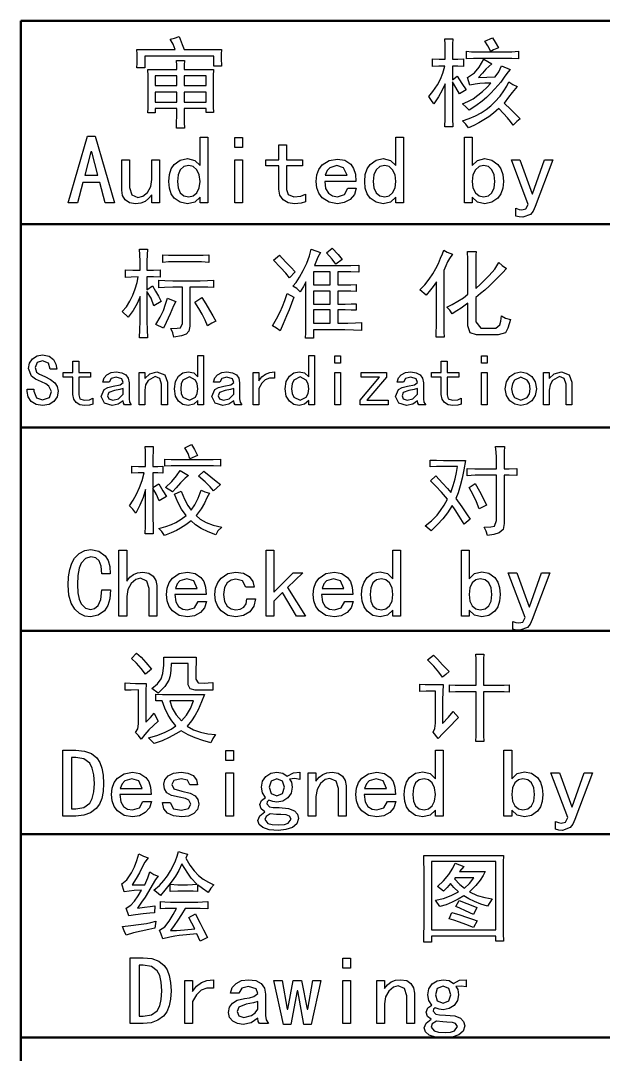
# Model space of a CAD drawing. Extents: x 0 to 1189, y 0 to 841.
# Drawn here: x 909 to 934.79, y 27.26 to 73 of the extents above; entities that cross this region are included whole.
import ezdxf

# ---------------------------------------------------------------- set-up
doc = ezdxf.new("R2010")
doc.units = 0

msp = doc.modelspace()

# ---------------------------------------------------------------- linework, layer by layer
at = {"color": 7, "lineweight": 50}
for p, q in [((1179, 73), (909, 73)), ((909, 10), (909, 73)), ((1011.002, 64), (909, 64)), ((1179, 55), (909, 55)), ((1011.002, 46), (909, 46)), ((1101, 37), (909, 37)), ((1011.002, 28), (909, 28))]:
    msp.add_line(p, q, dxfattribs=at)
at = {"color": 7, "lineweight": 25}
for points in [[(916.012, 72.298), (916.152, 71.94), (916.233, 71.718), (917.887, 71.718), (917.874, 71.522), (917.869, 71.343), (917.887, 70.985), (917.546, 70.985), (917.546, 71.429), (914.494, 71.429), (914.494, 70.917), (914.137, 70.917), (914.149, 71.118), (914.154, 71.309), (914.149, 71.514), (914.137, 71.718), (915.841, 71.718), (915.743, 71.961), (915.619, 72.179), (915.811, 72.226)], [(927.789, 71.667), (927.784, 71.944), (927.771, 72.196), (928.129, 72.196), (928.117, 71.961), (928.112, 71.667), (928.112, 71.292), (928.343, 71.297), (928.59, 71.309), (928.59, 70.968), (928.343, 70.981), (928.112, 70.985), (928.112, 70.389), (928.317, 70.542), (928.526, 70.223), (928.709, 69.946), (928.419, 69.758), (928.257, 70.044), (928.112, 70.287), (928.112, 69.025), (928.117, 68.667), (928.129, 68.309), (927.771, 68.309), (927.793, 68.676), (927.789, 69.025), (927.789, 70.201), (927.656, 69.921), (927.486, 69.626), (927.277, 69.315), (927.154, 69.507), (927.056, 69.639), (927.247, 69.865), (927.448, 70.167), (927.575, 70.41), (927.682, 70.682), (927.771, 70.985), (927.507, 70.981), (927.226, 70.968), (927.226, 71.309), (927.52, 71.297), (927.789, 71.292)], [(929.885, 72.247), (930, 72.051), (930.141, 71.804), (929.928, 71.71), (929.8, 71.633), (929.676, 71.893), (929.544, 72.093)], [(929.033, 71.326), (928.726, 71.309), (928.726, 71.65), (928.952, 71.625), (929.186, 71.616), (930.465, 71.616), (930.742, 71.625), (931.027, 71.65), (931.027, 71.309), (930.742, 71.322), (930.465, 71.326)], [(915.909, 70.832), (915.905, 71.02), (915.892, 71.241), (916.25, 71.241), (916.237, 71.028), (916.233, 70.832), (917.529, 70.832), (917.519, 70.565), (917.513, 70.241), (917.512, 69.86), (917.513, 69.493), (917.519, 69.186), (917.529, 68.94), (917.205, 68.94), (917.205, 69.11), (916.233, 69.11), (916.235, 68.787), (916.241, 68.497), (916.25, 68.241), (915.892, 68.241), (915.902, 68.497), (915.907, 68.787), (915.909, 69.11), (914.955, 69.11), (914.955, 68.923), (914.631, 68.923), (914.64, 69.137), (914.646, 69.438), (914.648, 69.826), (914.646, 70.226), (914.64, 70.561), (914.631, 70.832)], [(928.777, 70.491), (929.084, 70.687), (929.289, 70.936), (929.493, 71.292), (929.851, 71.088), (929.587, 70.849), (929.44, 70.683), (929.254, 70.491), (930.004, 70.508), (930.158, 70.743), (930.277, 71.003), (930.669, 70.832), (930.567, 70.734), (930.431, 70.542), (930.243, 70.282), (929.987, 69.98), (929.796, 69.776), (929.609, 69.597), (929.425, 69.443), (929.144, 69.236), (928.845, 69.042), (928.713, 69.179), (928.556, 69.315), (928.79, 69.418), (929.018, 69.546), (929.237, 69.699), (929.444, 69.868), (929.631, 70.047), (929.8, 70.235), (929.544, 70.231), (929.323, 70.218), (929.11, 70.193), (928.879, 70.15)], [(915.909, 70.133), (915.909, 70.559), (914.955, 70.559), (914.955, 70.133)], [(917.205, 70.133), (917.205, 70.559), (916.233, 70.559), (916.233, 70.133)], [(930.976, 70.082), (930.746, 69.826), (930.595, 69.613), (930.396, 69.349), (930.697, 69.072), (930.916, 68.855), (931.112, 68.65), (930.955, 68.531), (930.789, 68.378), (930.676, 68.535), (930.541, 68.701), (930.373, 68.889), (930.158, 69.11), (929.928, 68.908), (929.715, 68.744), (929.504, 68.606), (929.28, 68.48), (929.048, 68.365), (928.811, 68.258), (928.705, 68.42), (928.556, 68.565), (928.851, 68.665), (929.124, 68.785), (929.374, 68.923), (929.601, 69.075), (929.806, 69.237), (929.987, 69.409), (930.215, 69.662), (930.388, 69.895), (930.514, 70.103), (930.601, 70.287), (930.78, 70.176)], [(915.909, 69.4), (915.909, 69.843), (914.955, 69.843), (914.955, 69.4)], [(917.205, 69.4), (917.205, 69.843), (916.233, 69.843), (916.233, 69.4)], [(913.148, 64.935), (912.739, 64.935), (912.501, 65.838), (911.751, 65.838), (911.512, 64.935), (911.103, 64.935), (911.955, 67.883), (912.296, 67.883)], [(917.282, 64.935), (916.941, 64.935), (916.941, 65.19), (916.702, 64.969), (916.378, 64.901), (916.063, 64.962), (915.799, 65.148), (915.666, 65.34), (915.586, 65.587), (915.56, 65.889), (915.586, 66.192), (915.666, 66.442), (915.799, 66.639), (916.063, 66.831), (916.378, 66.895), (916.702, 66.818), (916.941, 66.588), (916.941, 67.849), (917.282, 67.849)], [(918.814, 67.389), (918.473, 67.389), (918.473, 67.832), (918.814, 67.832)], [(925.948, 64.935), (925.607, 64.935), (925.607, 65.19), (925.368, 64.969), (925.044, 64.901), (924.729, 64.962), (924.465, 65.148), (924.332, 65.34), (924.252, 65.587), (924.226, 65.889), (924.252, 66.192), (924.332, 66.442), (924.465, 66.639), (924.729, 66.831), (925.044, 66.895), (925.368, 66.818), (925.607, 66.588), (925.607, 67.849), (925.948, 67.849)], [(930.361, 65.889), (930.334, 65.587), (930.255, 65.34), (930.122, 65.148), (929.858, 64.962), (929.543, 64.901), (929.219, 64.969), (928.98, 65.19), (928.98, 64.935), (928.639, 64.935), (928.639, 67.849), (928.98, 67.849), (928.98, 66.588), (929.219, 66.818), (929.543, 66.895), (929.858, 66.831), (930.122, 66.639), (930.255, 66.442), (930.334, 66.192)], [(921.606, 64.986), (921.41, 64.926), (921.111, 64.901), (920.834, 64.943), (920.617, 65.071), (920.476, 65.276), (920.43, 65.548), (920.43, 66.571), (919.85, 66.571), (919.85, 66.844), (920.43, 66.844), (920.43, 67.508), (920.77, 67.508), (920.77, 66.844), (921.469, 66.844), (921.469, 66.571), (920.77, 66.571), (920.77, 65.531), (920.839, 65.301), (921.094, 65.207), (921.401, 65.241), (921.606, 65.327)], [(912.415, 66.162), (912.143, 67.202), (912.109, 67.202), (911.836, 66.162)], [(915.145, 64.935), (914.804, 64.935), (914.804, 65.293), (914.661, 65.126), (914.506, 65.003), (914.32, 64.926), (914.088, 64.901), (913.82, 64.943), (913.628, 65.071), (913.513, 65.263), (913.474, 65.497), (913.474, 66.844), (913.815, 66.844), (913.815, 65.616), (913.917, 65.293), (914.19, 65.173), (914.405, 65.231), (914.608, 65.403), (914.755, 65.661), (914.804, 65.974), (914.804, 66.844), (915.145, 66.844)], [(918.814, 64.935), (918.473, 64.935), (918.473, 66.844), (918.814, 66.844)], [(923.854, 65.582), (923.769, 65.305), (923.582, 65.088), (923.322, 64.947), (923.019, 64.901), (922.646, 64.967), (922.346, 65.165), (922.199, 65.363), (922.111, 65.604), (922.082, 65.889), (922.111, 66.174), (922.199, 66.416), (922.346, 66.614), (922.646, 66.812), (923.019, 66.878), (923.345, 66.82), (923.607, 66.648), (923.735, 66.461), (923.812, 66.208), (923.837, 65.889), (922.457, 65.889), (922.497, 65.57), (922.619, 65.361), (922.8, 65.246), (923.019, 65.207), (923.326, 65.301), (923.479, 65.582)], [(932.556, 66.844), (931.772, 64.781), (931.687, 64.572), (931.568, 64.423), (931.227, 64.304), (931.065, 64.312), (930.92, 64.355), (930.92, 64.696), (931.056, 64.645), (931.176, 64.628), (931.363, 64.67), (931.465, 64.866), (930.715, 66.844), (931.09, 66.844), (931.636, 65.344), (931.653, 65.344), (932.181, 66.844)], [(916.941, 65.889), (916.904, 66.179), (916.796, 66.401), (916.636, 66.541), (916.446, 66.588), (916.223, 66.541), (916.063, 66.401), (915.967, 66.179), (915.935, 65.889), (915.967, 65.602), (916.063, 65.386), (916.223, 65.252), (916.446, 65.207), (916.636, 65.252), (916.796, 65.386), (916.904, 65.602)], [(923.445, 66.162), (923.292, 66.494), (922.985, 66.588), (922.678, 66.494), (922.559, 66.364), (922.474, 66.162)], [(925.607, 65.889), (925.57, 66.179), (925.462, 66.401), (925.302, 66.541), (925.112, 66.588), (924.889, 66.541), (924.729, 66.401), (924.633, 66.179), (924.601, 65.889), (924.633, 65.602), (924.729, 65.386), (924.889, 65.252), (925.112, 65.207), (925.302, 65.252), (925.462, 65.386), (925.57, 65.602)], [(929.986, 65.889), (929.954, 66.179), (929.858, 66.401), (929.698, 66.541), (929.475, 66.588), (929.285, 66.541), (929.125, 66.401), (929.016, 66.179), (928.98, 65.889), (929.016, 65.602), (929.125, 65.386), (929.285, 65.252), (929.475, 65.207), (929.698, 65.252), (929.858, 65.386), (929.954, 65.602)], [(914.282, 62.363), (914.278, 62.632), (914.265, 62.892), (914.606, 62.892), (914.594, 62.64), (914.589, 62.363), (914.589, 61.954), (914.871, 61.959), (915.169, 61.971), (915.169, 61.647), (914.871, 61.66), (914.589, 61.664), (914.589, 61.085), (914.828, 61.272), (914.97, 61.036), (915.101, 60.803), (915.22, 60.574), (914.896, 60.386), (914.768, 60.714), (914.589, 61.017), (914.589, 59.687), (914.594, 59.329), (914.606, 58.971), (914.265, 58.971), (914.278, 59.338), (914.282, 59.687), (914.282, 60.795), (914.148, 60.481), (913.972, 60.174), (913.754, 59.875), (913.498, 60.13), (913.679, 60.34), (913.836, 60.581), (913.967, 60.855), (914.072, 61.138), (914.149, 61.408), (914.197, 61.664), (913.895, 61.656), (913.635, 61.63), (913.635, 61.971), (913.959, 61.959), (914.282, 61.954)], [(921.044, 61.255), (921.186, 61.415), (921.34, 61.646), (921.504, 61.946), (921.658, 62.274), (921.777, 62.59), (921.862, 62.892), (922.058, 62.811), (922.271, 62.738), (922.152, 62.534), (921.999, 62.159), (923.243, 62.159), (923.618, 62.163), (923.959, 62.176), (923.959, 61.869), (923.609, 61.882), (923.243, 61.886), (923.038, 61.886), (923.038, 61.307), (923.347, 61.308), (923.614, 61.314), (923.84, 61.324), (923.84, 61.017), (923.614, 61.026), (923.347, 61.032), (923.038, 61.034), (923.038, 60.454), (923.355, 60.456), (923.622, 60.462), (923.84, 60.471), (923.84, 60.182), (923.622, 60.191), (923.355, 60.197), (923.038, 60.199), (923.038, 59.619), (923.472, 59.621), (923.819, 59.627), (924.078, 59.636), (924.078, 59.295), (923.733, 59.308), (923.345, 59.312), (921.965, 59.312), (921.965, 58.954), (921.607, 58.954), (921.616, 59.187), (921.622, 59.477), (921.624, 59.824), (921.624, 61.443), (921.509, 61.238), (921.368, 61), (921.219, 61.149)], [(922.783, 62.926), (923.047, 62.657), (923.226, 62.432), (922.953, 62.227), (922.787, 62.453), (922.527, 62.721)], [(928.115, 62.67), (927.982, 62.481), (927.893, 62.321), (927.816, 62.152), (927.722, 61.937), (927.722, 59.824), (927.724, 59.503), (927.73, 59.225), (927.74, 58.988), (927.382, 58.988), (927.391, 59.208), (927.397, 59.481), (927.399, 59.807), (927.399, 61.443), (927.256, 61.243), (927.134, 61.085), (926.938, 60.846), (926.666, 61.085), (926.887, 61.313), (927.075, 61.554), (927.235, 61.797), (927.373, 62.031), (927.49, 62.259), (927.586, 62.483), (927.663, 62.683), (927.722, 62.841), (927.872, 62.755)], [(929.154, 62.789), (929.141, 62.64), (929.137, 62.363), (929.137, 61.153), (929.347, 61.337), (929.546, 61.524), (929.734, 61.716), (929.977, 62.005), (930.16, 62.295), (930.313, 62.163), (930.501, 62.039), (930.318, 61.841), (930.041, 61.554), (929.753, 61.268), (929.538, 61.076), (929.348, 60.921), (929.137, 60.744), (929.137, 59.67), (929.359, 59.397), (930.024, 59.397), (930.203, 59.542), (930.243, 59.706), (930.279, 59.943), (930.454, 59.832), (930.671, 59.772), (930.565, 59.389), (930.45, 59.193), (930.126, 59.091), (929.171, 59.091), (928.899, 59.193), (928.796, 59.5), (928.796, 60.505), (928.498, 60.284), (928.308, 60.16), (928.097, 60.028), (927.987, 60.186), (927.859, 60.318), (928.091, 60.435), (928.345, 60.582), (928.59, 60.742), (928.796, 60.897), (928.796, 62.432), (928.779, 62.789)], [(916.754, 62.619), (917.078, 62.623), (917.334, 62.636), (917.334, 62.295), (917.001, 62.321), (916.652, 62.329), (915.817, 62.329), (915.548, 62.321), (915.288, 62.295), (915.288, 62.636), (915.54, 62.623), (915.817, 62.619)], [(920.447, 62.619), (920.565, 62.489), (920.746, 62.304), (920.952, 62.093), (921.146, 61.886), (920.891, 61.613), (920.73, 61.822), (920.497, 62.083), (920.192, 62.397)], [(922.697, 61.307), (922.697, 61.886), (921.965, 61.886), (921.965, 61.307)], [(916.942, 61.494), (917.261, 61.498), (917.538, 61.511), (917.538, 61.187), (917.278, 61.2), (917.01, 61.204), (916.481, 61.204), (916.481, 59.483), (916.443, 59.257), (916.328, 59.125), (916.115, 59.048), (915.782, 58.988), (915.731, 59.189), (915.646, 59.38), (915.923, 59.387), (916.072, 59.406), (916.157, 59.602), (916.157, 61.204), (915.731, 61.204), (915.365, 61.196), (915.118, 61.17), (915.118, 61.511), (915.382, 61.498), (915.731, 61.494)], [(921.095, 60.761), (920.983, 60.481), (920.875, 60.208), (920.771, 59.943), (920.622, 59.581), (920.482, 59.278), (920.32, 59.393), (920.141, 59.5), (920.32, 59.809), (920.482, 60.122), (920.584, 60.352), (920.686, 60.622), (920.788, 60.932)], [(922.697, 60.454), (922.697, 61.034), (921.965, 61.034), (921.965, 60.454)], [(915.868, 60.574), (915.77, 60.386), (915.612, 60.028), (915.446, 59.649), (915.322, 59.397), (914.981, 59.551), (915.175, 59.877), (915.314, 60.173), (915.414, 60.452), (915.493, 60.727), (915.68, 60.646)], [(917.01, 60.744), (917.19, 60.462), (917.355, 60.194), (917.505, 59.942), (917.64, 59.704), (917.453, 59.611), (917.265, 59.5), (917.16, 59.75), (917.031, 60.007), (916.879, 60.27), (916.703, 60.539)], [(922.697, 59.619), (922.697, 60.199), (921.965, 60.199), (921.965, 59.619)], [(910.66, 56.61), (910.613, 56.347), (910.474, 56.144), (910.255, 56.014), (909.969, 55.971), (909.685, 56.016), (909.471, 56.15), (909.337, 56.351), (909.292, 56.597), (909.292, 56.687), (909.586, 56.687), (909.586, 56.61), (909.701, 56.316), (909.969, 56.214), (910.27, 56.323), (910.366, 56.585), (910.251, 56.821), (910.11, 56.925), (909.918, 57.019), (909.655, 57.141), (909.477, 57.275), (909.343, 57.607), (909.389, 57.85), (909.528, 58.042), (909.731, 58.167), (909.969, 58.208), (910.255, 58.159), (910.449, 58.01), (910.559, 57.804), (910.596, 57.582), (910.302, 57.582), (910.225, 57.838), (909.969, 57.953), (909.727, 57.869), (909.637, 57.646), (909.707, 57.448), (909.834, 57.357), (910.072, 57.249), (910.321, 57.123), (910.506, 56.975), (910.621, 56.804)], [(917.094, 55.997), (916.839, 55.997), (916.839, 56.188), (916.66, 56.022), (916.417, 55.971), (916.18, 56.017), (915.982, 56.156), (915.848, 56.388), (915.803, 56.713), (915.848, 57.039), (915.982, 57.275), (916.18, 57.419), (916.417, 57.467), (916.66, 57.409), (916.839, 57.237), (916.839, 58.183), (917.094, 58.183)], [(922.002, 55.997), (921.746, 55.997), (921.746, 56.188), (921.567, 56.022), (921.324, 55.971), (921.088, 56.017), (920.89, 56.156), (920.755, 56.388), (920.711, 56.713), (920.755, 57.039), (920.89, 57.275), (921.088, 57.419), (921.324, 57.467), (921.567, 57.409), (921.746, 57.237), (921.746, 58.183), (922.002, 58.183)], [(923.151, 57.838), (922.896, 57.838), (922.896, 58.17), (923.151, 58.17)], [(929.644, 57.838), (929.388, 57.838), (929.388, 58.17), (929.644, 58.17)], [(912.197, 56.035), (912.05, 55.99), (911.826, 55.971), (911.618, 56.003), (911.455, 56.099), (911.35, 56.252), (911.315, 56.457), (911.315, 57.224), (910.88, 57.224), (910.88, 57.428), (911.315, 57.428), (911.315, 57.927), (911.57, 57.927), (911.57, 57.428), (912.095, 57.428), (912.095, 57.224), (911.57, 57.224), (911.57, 56.444), (911.622, 56.271), (911.813, 56.201), (912.044, 56.227), (912.197, 56.291)], [(928.494, 56.035), (928.347, 55.99), (928.123, 55.971), (927.916, 56.003), (927.753, 56.099), (927.647, 56.252), (927.612, 56.457), (927.612, 57.224), (927.177, 57.224), (927.177, 57.428), (927.612, 57.428), (927.612, 57.927), (927.868, 57.927), (927.868, 57.428), (928.392, 57.428), (928.392, 57.224), (927.868, 57.224), (927.868, 56.444), (927.919, 56.271), (928.111, 56.201), (928.341, 56.227), (928.494, 56.291)], [(913.896, 55.997), (913.589, 55.997), (913.551, 56.067), (913.538, 56.176), (913.321, 56.022), (913.052, 55.971), (912.707, 56.073), (912.567, 56.367), (912.695, 56.674), (912.857, 56.77), (913.091, 56.828), (913.404, 56.891), (913.538, 56.994), (913.481, 57.147), (913.231, 57.224), (913.008, 57.166), (912.912, 57.007), (912.631, 57.007), (912.69, 57.19), (912.816, 57.333), (913, 57.424), (913.231, 57.454), (913.478, 57.422), (913.653, 57.326), (913.759, 57.173), (913.794, 56.968), (913.794, 56.265), (913.819, 56.124)], [(915.492, 55.997), (915.236, 55.997), (915.236, 56.917), (915.159, 57.16), (914.955, 57.249), (914.641, 57.077), (914.531, 56.883), (914.495, 56.649), (914.495, 55.997), (914.239, 55.997), (914.239, 57.428), (914.495, 57.428), (914.495, 57.16), (914.718, 57.377), (915.031, 57.454), (915.377, 57.326), (915.492, 57.007)], [(916.839, 56.713), (916.811, 56.93), (916.73, 57.096), (916.468, 57.237), (916.18, 57.096), (916.108, 56.93), (916.084, 56.713), (916.108, 56.497), (916.18, 56.335), (916.468, 56.201), (916.73, 56.335), (916.811, 56.497)], [(918.794, 55.997), (918.487, 55.997), (918.448, 56.067), (918.436, 56.176), (918.218, 56.022), (917.95, 55.971), (917.605, 56.073), (917.464, 56.367), (917.592, 56.674), (917.755, 56.77), (917.988, 56.828), (918.301, 56.891), (918.436, 56.994), (918.378, 57.147), (918.129, 57.224), (917.905, 57.166), (917.809, 57.007), (917.528, 57.007), (917.587, 57.19), (917.713, 57.333), (917.897, 57.424), (918.129, 57.454), (918.375, 57.422), (918.551, 57.326), (918.656, 57.173), (918.691, 56.968), (918.691, 56.265), (918.717, 56.124)], [(920.236, 57.173), (920.012, 57.174), (919.826, 57.102), (919.673, 56.954), (919.545, 56.725), (919.545, 55.997), (919.29, 55.997), (919.29, 57.428), (919.545, 57.428), (919.545, 57.058), (919.675, 57.235), (919.833, 57.358), (920.02, 57.43), (920.236, 57.454)], [(921.746, 56.713), (921.719, 56.93), (921.637, 57.096), (921.375, 57.237), (921.088, 57.096), (921.016, 56.93), (920.992, 56.713), (921.016, 56.497), (921.088, 56.335), (921.375, 56.201), (921.637, 56.335), (921.719, 56.497)], [(923.151, 55.997), (922.896, 55.997), (922.896, 57.428), (923.151, 57.428)], [(925.258, 55.997), (924.018, 55.997), (924.018, 56.201), (924.887, 57.224), (924.069, 57.224), (924.069, 57.428), (925.194, 57.428), (925.194, 57.224), (924.324, 56.201), (925.258, 56.201)], [(926.924, 55.997), (926.617, 55.997), (926.579, 56.067), (926.566, 56.176), (926.349, 56.022), (926.08, 55.971), (925.735, 56.073), (925.595, 56.367), (925.722, 56.674), (925.885, 56.77), (926.119, 56.828), (926.432, 56.891), (926.566, 56.994), (926.509, 57.147), (926.259, 57.224), (926.036, 57.166), (925.94, 57.007), (925.659, 57.007), (925.718, 57.19), (925.844, 57.333), (926.028, 57.424), (926.259, 57.454), (926.506, 57.422), (926.681, 57.326), (926.787, 57.173), (926.822, 56.968), (926.822, 56.265), (926.847, 56.124)], [(929.644, 55.997), (929.388, 55.997), (929.388, 57.428), (929.644, 57.428)], [(931.827, 56.713), (931.776, 56.412), (931.622, 56.176), (931.398, 56.022), (931.136, 55.971), (930.874, 56.022), (930.651, 56.176), (930.497, 56.412), (930.446, 56.713), (930.497, 57.013), (930.651, 57.249), (930.874, 57.403), (931.136, 57.454), (931.398, 57.403), (931.622, 57.249), (931.776, 57.013)], [(931.545, 56.713), (931.513, 56.936), (931.418, 57.096), (931.136, 57.224), (930.855, 57.096), (930.759, 56.936), (930.727, 56.713), (930.759, 56.489), (930.855, 56.329), (931.136, 56.201), (931.418, 56.329), (931.513, 56.489)], [(933.389, 55.997), (933.134, 55.997), (933.134, 56.917), (933.057, 57.16), (932.852, 57.249), (932.539, 57.077), (932.429, 56.883), (932.392, 56.649), (932.392, 55.997), (932.137, 55.997), (932.137, 57.428), (932.392, 57.428), (932.392, 57.16), (932.616, 57.377), (932.929, 57.454), (933.274, 57.326), (933.389, 57.007)], [(913.538, 56.47), (913.538, 56.725), (913.391, 56.681), (913.155, 56.636), (912.905, 56.546), (912.848, 56.393), (912.905, 56.259), (913.078, 56.201), (913.327, 56.265)], [(918.436, 56.47), (918.436, 56.725), (918.289, 56.681), (918.052, 56.636), (917.803, 56.546), (917.745, 56.393), (917.803, 56.259), (917.975, 56.201), (918.225, 56.265)], [(926.566, 56.47), (926.566, 56.725), (926.419, 56.681), (926.183, 56.636), (925.933, 56.546), (925.876, 56.393), (925.933, 56.259), (926.106, 56.201), (926.355, 56.265)], [(914.529, 53.269), (914.527, 53.663), (914.522, 53.958), (914.512, 54.155), (914.87, 54.155), (914.861, 53.958), (914.855, 53.663), (914.853, 53.269), (915.066, 53.273), (915.296, 53.286), (915.296, 52.979), (915.075, 52.992), (914.853, 52.996), (914.853, 52.348), (915.109, 52.502), (915.288, 52.199), (915.45, 51.939), (915.126, 51.752), (915.006, 52.029), (914.853, 52.314), (914.853, 50.985), (914.857, 50.639), (914.87, 50.286), (914.512, 50.286), (914.525, 50.639), (914.529, 50.985), (914.529, 52.246), (914.414, 51.903), (914.272, 51.557), (914.103, 51.206), (913.962, 51.389), (913.813, 51.53), (913.981, 51.774), (914.13, 52.043), (914.259, 52.336), (914.37, 52.654), (914.461, 52.996), (914.197, 52.992), (913.915, 52.979), (913.915, 53.286), (914.214, 53.273)], [(916.557, 54.24), (916.694, 54.027), (916.83, 53.763), (916.489, 53.61), (916.408, 53.844), (916.268, 54.104)], [(928.757, 53.183), (929.102, 53.171), (929.319, 53.166), (930.052, 53.166), (930.052, 53.678), (930.044, 53.908), (930.018, 54.155), (930.41, 54.155), (930.397, 53.925), (930.393, 53.644), (930.393, 53.166), (930.619, 53.171), (930.955, 53.183), (930.955, 52.877), (930.619, 52.889), (930.393, 52.894), (930.393, 50.746), (930.348, 50.482), (930.18, 50.337), (929.935, 50.264), (929.66, 50.218), (929.596, 50.414), (929.507, 50.593), (929.811, 50.603), (929.975, 50.635), (930.052, 50.882), (930.052, 52.894), (929.336, 52.894), (929.115, 52.885), (928.757, 52.86)], [(917.188, 53.575), (917.521, 53.58), (917.836, 53.593), (917.836, 53.286), (917.538, 53.298), (917.188, 53.303), (915.978, 53.303), (915.658, 53.298), (915.381, 53.286), (915.381, 53.593), (915.658, 53.58), (915.978, 53.575)], [(927.12, 53.558), (927.397, 53.546), (927.717, 53.541), (928.688, 53.541), (928.617, 53.125), (928.538, 52.748), (928.453, 52.41), (928.361, 52.112), (928.262, 51.854), (928.522, 51.486), (928.732, 51.18), (928.893, 50.933), (928.62, 50.712), (928.402, 51.077), (928.226, 51.356), (928.092, 51.547), (927.887, 51.219), (927.683, 50.95), (927.453, 50.699), (927.171, 50.422), (926.899, 50.644), (927.176, 50.865), (927.427, 51.121), (927.584, 51.32), (927.738, 51.553), (927.887, 51.82), (927.622, 52.13), (927.372, 52.403), (927.137, 52.638), (927.376, 52.86), (927.669, 52.536), (927.891, 52.291), (928.041, 52.127), (928.142, 52.428), (928.224, 52.719), (928.287, 52.999), (928.33, 53.269), (927.717, 53.269), (927.397, 53.264), (927.12, 53.252)], [(916.421, 52.877), (916.276, 52.751), (916.08, 52.544), (915.88, 52.321), (915.722, 52.144), (915.415, 52.348), (915.684, 52.606), (915.9, 52.856), (916.063, 53.098)], [(917.103, 53.064), (917.412, 52.816), (917.656, 52.617), (917.836, 52.468), (917.674, 52.331), (917.529, 52.195), (917.379, 52.373), (917.158, 52.589), (916.864, 52.843)], [(916.097, 52.178), (916.245, 51.827), (916.393, 51.549), (916.54, 51.343), (916.703, 51.57), (916.851, 51.865), (916.984, 52.229), (917.154, 52.144), (917.359, 52.093), (917.241, 51.879), (917.129, 51.649), (916.982, 51.394), (916.762, 51.104), (916.95, 50.942), (917.205, 50.797), (917.525, 50.678), (917.904, 50.593), (917.725, 50.422), (917.631, 50.252), (917.293, 50.379), (916.992, 50.524), (916.739, 50.686), (916.54, 50.865), (916.315, 50.691), (916.08, 50.541), (915.895, 50.445), (915.656, 50.337), (915.364, 50.218), (915.249, 50.388), (915.109, 50.524), (915.42, 50.615), (915.673, 50.706), (915.867, 50.797), (916.104, 50.942), (916.319, 51.104), (916.118, 51.382), (915.948, 51.695), (915.807, 52.041)], [(929.115, 52.519), (929.298, 52.185), (929.463, 51.867), (929.609, 51.564), (929.285, 51.394), (929.168, 51.704), (929.02, 52.022), (928.842, 52.348)], [(912.981, 47.811), (912.943, 47.42), (912.852, 47.114), (912.708, 46.89), (912.427, 46.686), (912.094, 46.617), (911.835, 46.654), (911.602, 46.765), (911.395, 46.95), (911.234, 47.216), (911.138, 47.571), (911.106, 48.015), (911.123, 48.39), (911.176, 48.714), (911.264, 48.987), (911.387, 49.208), (911.592, 49.426), (911.834, 49.557), (912.111, 49.6), (912.454, 49.53), (912.733, 49.319), (912.869, 49.106), (912.946, 48.842), (912.964, 48.526), (912.589, 48.526), (912.559, 48.855), (912.469, 49.089), (912.32, 49.23), (912.111, 49.276), (911.866, 49.206), (911.677, 48.995), (911.587, 48.765), (911.533, 48.45), (911.515, 48.049), (911.533, 47.681), (911.587, 47.394), (911.677, 47.188), (911.862, 47.003), (912.094, 46.941), (912.273, 46.986), (912.435, 47.12), (912.55, 47.382), (912.589, 47.811)], [(915.021, 46.651), (914.68, 46.651), (914.68, 47.879), (914.577, 48.203), (914.305, 48.322), (914.09, 48.264), (913.887, 48.092), (913.74, 47.834), (913.691, 47.521), (913.691, 46.651), (913.35, 46.651), (913.35, 49.566), (913.691, 49.566), (913.691, 48.203), (913.834, 48.369), (913.989, 48.492), (914.175, 48.569), (914.407, 48.595), (914.675, 48.552), (914.867, 48.424), (914.982, 48.232), (915.021, 47.998)], [(921.599, 46.651), (921.207, 46.651), (920.594, 47.691), (920.202, 47.316), (920.202, 46.651), (919.861, 46.651), (919.861, 49.566), (920.202, 49.566), (920.202, 47.708), (921.054, 48.561), (921.48, 48.561), (920.815, 47.913)], [(925.81, 46.651), (925.469, 46.651), (925.469, 46.907), (925.231, 46.686), (924.907, 46.617), (924.592, 46.679), (924.327, 46.865), (924.195, 47.057), (924.115, 47.304), (924.089, 47.606), (924.115, 47.909), (924.195, 48.159), (924.327, 48.356), (924.592, 48.548), (924.907, 48.612), (925.231, 48.535), (925.469, 48.305), (925.469, 49.566), (925.81, 49.566)], [(930.224, 47.606), (930.197, 47.304), (930.118, 47.057), (929.985, 46.865), (929.721, 46.679), (929.406, 46.617), (929.082, 46.686), (928.843, 46.907), (928.843, 46.651), (928.502, 46.651), (928.502, 49.566), (928.843, 49.566), (928.843, 48.305), (929.082, 48.535), (929.406, 48.612), (929.721, 48.548), (929.985, 48.356), (930.118, 48.159), (930.197, 47.909)], [(917.226, 47.299), (917.14, 47.022), (916.953, 46.805), (916.693, 46.664), (916.39, 46.617), (916.018, 46.683), (915.717, 46.882), (915.57, 47.08), (915.482, 47.321), (915.453, 47.606), (915.482, 47.891), (915.57, 48.133), (915.717, 48.33), (916.018, 48.529), (916.39, 48.595), (916.716, 48.537), (916.978, 48.365), (917.106, 48.178), (917.183, 47.925), (917.209, 47.606), (915.828, 47.606), (915.868, 47.286), (915.99, 47.078), (916.171, 46.963), (916.39, 46.924), (916.697, 47.018), (916.851, 47.299)], [(919.387, 47.419), (919.325, 47.095), (919.14, 46.839), (918.861, 46.673), (918.518, 46.617), (918.168, 46.683), (917.87, 46.882), (917.718, 47.08), (917.628, 47.321), (917.597, 47.606), (917.628, 47.891), (917.718, 48.133), (917.87, 48.33), (918.168, 48.529), (918.518, 48.595), (918.854, 48.546), (919.114, 48.399), (919.28, 48.183), (919.336, 47.93), (918.961, 47.93), (918.816, 48.211), (918.518, 48.288), (918.322, 48.247), (918.143, 48.126), (918.015, 47.915), (917.972, 47.606), (918.015, 47.297), (918.143, 47.086), (918.322, 46.965), (918.518, 46.924), (918.718, 46.954), (918.876, 47.044), (918.978, 47.197), (919.012, 47.419)], [(923.717, 47.299), (923.632, 47.022), (923.444, 46.805), (923.185, 46.664), (922.882, 46.617), (922.509, 46.683), (922.209, 46.882), (922.062, 47.08), (921.974, 47.321), (921.944, 47.606), (921.974, 47.891), (922.062, 48.133), (922.209, 48.33), (922.509, 48.529), (922.882, 48.595), (923.208, 48.537), (923.47, 48.365), (923.598, 48.178), (923.675, 47.925), (923.7, 47.606), (922.319, 47.606), (922.36, 47.286), (922.481, 47.078), (922.663, 46.963), (922.882, 46.924), (923.189, 47.018), (923.342, 47.299)], [(932.419, 48.561), (931.635, 46.498), (931.55, 46.289), (931.431, 46.14), (931.09, 46.021), (930.928, 46.029), (930.783, 46.072), (930.783, 46.413), (930.919, 46.362), (931.039, 46.345), (931.226, 46.387), (931.328, 46.583), (930.578, 48.561), (930.953, 48.561), (931.499, 47.061), (931.516, 47.061), (932.044, 48.561)], [(916.817, 47.879), (916.663, 48.211), (916.356, 48.305), (916.049, 48.211), (915.93, 48.081), (915.845, 47.879)], [(923.308, 47.879), (923.155, 48.211), (922.848, 48.305), (922.541, 48.211), (922.422, 48.081), (922.337, 47.879)], [(925.469, 47.606), (925.433, 47.896), (925.325, 48.117), (925.165, 48.258), (924.975, 48.305), (924.751, 48.258), (924.592, 48.117), (924.496, 47.896), (924.464, 47.606), (924.496, 47.318), (924.592, 47.103), (924.751, 46.969), (924.975, 46.924), (925.165, 46.969), (925.325, 47.103), (925.433, 47.318)], [(929.849, 47.606), (929.817, 47.896), (929.721, 48.117), (929.561, 48.258), (929.337, 48.305), (929.148, 48.258), (928.988, 48.117), (928.879, 47.896), (928.843, 47.606), (928.879, 47.318), (928.988, 47.103), (929.148, 46.969), (929.337, 46.924), (929.561, 46.969), (929.721, 47.103), (929.817, 47.318)], [(914.13, 45.003), (914.325, 44.827), (914.546, 44.594), (914.794, 44.304), (914.522, 44.083), (914.325, 44.335), (914.12, 44.567), (913.908, 44.781)], [(916.721, 43.367), (916.499, 43.426), (916.414, 43.605), (916.414, 44.56), (915.664, 44.56), (915.651, 44.264), (915.614, 44.014), (915.553, 43.81), (915.38, 43.533), (915.084, 43.247), (914.811, 43.452), (915.055, 43.655), (915.217, 43.876), (915.297, 44.117), (915.338, 44.483), (915.34, 44.833), (916.772, 44.833), (916.759, 44.603), (916.755, 44.321), (916.755, 43.861), (916.848, 43.699), (917.113, 43.682), (917.296, 43.693), (917.505, 43.708), (917.505, 43.367)], [(927.266, 44.918), (927.442, 44.74), (927.675, 44.501), (927.965, 44.202), (927.816, 44.07), (927.675, 43.946), (927.503, 44.175), (927.281, 44.431), (927.01, 44.713)], [(929.158, 43.588), (929.158, 44.441), (929.154, 44.743), (929.141, 44.969), (929.499, 44.969), (929.486, 44.76), (929.482, 44.577), (929.482, 43.588), (930.181, 43.588), (930.394, 43.593), (930.624, 43.605), (930.624, 43.281), (930.39, 43.294), (930.198, 43.299), (929.482, 43.299), (929.482, 41.594), (929.486, 41.368), (929.499, 41.1), (929.141, 41.1), (929.154, 41.364), (929.158, 41.577), (929.158, 43.299), (928.493, 43.299), (928.238, 43.294), (927.982, 43.281), (927.982, 43.605), (928.229, 43.593), (928.459, 43.588)], [(914.556, 43.674), (914.543, 43.35), (914.539, 42.992), (914.539, 41.952), (914.743, 42.156), (914.914, 42.361), (914.982, 42.186), (915.084, 42.003), (914.871, 41.803), (914.675, 41.611), (914.496, 41.415), (914.334, 41.202), (914.211, 41.368), (914.078, 41.492), (914.181, 41.658), (914.215, 41.884), (914.215, 43.384), (913.887, 43.38), (913.618, 43.367), (913.618, 43.691), (913.844, 43.678), (914.078, 43.674)], [(927.692, 43.622), (927.68, 43.29), (927.675, 42.941), (927.675, 41.901), (927.935, 42.178), (928.135, 42.429), (928.374, 42.156), (927.897, 41.679), (927.68, 41.458), (927.471, 41.236), (927.249, 41.509), (927.334, 41.679), (927.351, 41.918), (927.351, 43.333), (926.951, 43.328), (926.67, 43.316), (926.67, 43.639), (926.9, 43.627), (927.045, 43.622)], [(914.982, 43.196), (915.272, 43.183), (915.596, 43.179), (917.13, 43.179), (917.008, 42.857), (916.848, 42.506), (916.715, 42.263), (916.553, 42.021), (916.363, 41.781), (916.646, 41.624), (916.951, 41.509), (917.277, 41.436), (917.624, 41.406), (917.505, 41.24), (917.419, 41.049), (917.062, 41.139), (916.725, 41.257), (916.406, 41.403), (916.107, 41.577), (915.864, 41.434), (915.578, 41.279), (915.259, 41.132), (914.914, 41.014), (914.658, 41.27), (915.022, 41.36), (915.365, 41.492), (915.657, 41.645), (915.868, 41.799), (915.689, 42.015), (915.527, 42.272), (915.382, 42.569), (915.255, 42.906), (914.982, 42.906)], [(916.124, 42.02), (916.334, 42.27), (916.51, 42.566), (916.652, 42.906), (915.596, 42.906), (915.707, 42.573), (915.883, 42.278)], [(912.67, 39.249), (912.65, 38.885), (912.587, 38.577), (912.483, 38.326), (912.338, 38.132), (912.091, 37.947), (911.793, 37.837), (911.443, 37.8), (910.864, 37.8), (910.864, 40.714), (911.443, 40.714), (911.827, 40.677), (912.136, 40.563), (912.372, 40.374), (912.503, 40.175), (912.596, 39.922), (912.652, 39.613)], [(927.697, 37.8), (927.356, 37.8), (927.356, 38.055), (927.117, 37.834), (926.794, 37.766), (926.478, 37.827), (926.214, 38.013), (926.081, 38.205), (926.002, 38.452), (925.975, 38.754), (926.002, 39.057), (926.081, 39.307), (926.214, 39.504), (926.478, 39.696), (926.794, 39.76), (927.117, 39.683), (927.356, 39.453), (927.356, 40.714), (927.697, 40.714)], [(932.11, 38.754), (932.084, 38.452), (932.004, 38.205), (931.872, 38.013), (931.608, 37.827), (931.292, 37.766), (930.968, 37.834), (930.73, 38.055), (930.73, 37.8), (930.389, 37.8), (930.389, 40.714), (930.73, 40.714), (930.73, 39.453), (930.968, 39.683), (931.292, 39.76), (931.608, 39.696), (931.872, 39.504), (932.004, 39.307), (932.084, 39.057)], [(912.261, 39.249), (912.239, 39.627), (912.17, 39.923), (912.057, 40.135), (911.801, 40.327), (911.443, 40.391), (911.256, 40.391), (911.256, 38.124), (911.443, 38.124), (911.801, 38.185), (912.057, 38.371), (912.17, 38.578), (912.239, 38.871)], [(918.414, 40.254), (918.073, 40.254), (918.073, 40.697), (918.414, 40.697)], [(914.788, 38.447), (914.703, 38.17), (914.515, 37.953), (914.255, 37.812), (913.953, 37.766), (913.58, 37.832), (913.28, 38.03), (913.133, 38.228), (913.045, 38.469), (913.015, 38.754), (913.045, 39.039), (913.133, 39.281), (913.28, 39.479), (913.58, 39.677), (913.953, 39.743), (914.279, 39.685), (914.541, 39.513), (914.669, 39.326), (914.746, 39.073), (914.771, 38.754), (913.39, 38.754), (913.431, 38.435), (913.552, 38.226), (913.733, 38.111), (913.953, 38.072), (914.26, 38.166), (914.413, 38.447)], [(914.379, 39.027), (914.226, 39.359), (913.919, 39.453), (913.612, 39.359), (913.493, 39.229), (913.407, 39.027)], [(916.881, 38.328), (916.828, 38.087), (916.668, 37.91), (916.427, 37.802), (916.131, 37.766), (915.769, 37.806), (915.501, 37.927), (915.334, 38.126), (915.279, 38.396), (915.62, 38.396), (915.765, 38.124), (916.114, 38.055), (916.421, 38.132), (916.523, 38.328), (916.438, 38.499), (916.289, 38.575), (916.012, 38.635), (915.682, 38.709), (915.475, 38.831), (915.366, 38.999), (915.33, 39.214), (915.379, 39.408), (915.526, 39.581), (915.767, 39.702), (916.097, 39.743), (916.402, 39.704), (916.634, 39.589), (916.781, 39.41), (916.83, 39.18), (916.489, 39.18), (916.378, 39.393), (916.097, 39.453), (915.782, 39.376), (915.688, 39.197), (915.773, 39.01), (916.131, 38.908), (916.502, 38.82), (916.728, 38.695), (916.843, 38.53)], [(918.414, 37.8), (918.073, 37.8), (918.073, 39.709), (918.414, 39.709)], [(921.359, 39.419), (921.129, 39.462), (920.899, 39.436), (920.984, 39.308), (921.018, 39.078), (920.969, 38.814), (920.822, 38.601), (920.602, 38.46), (920.336, 38.413), (920.157, 38.439), (919.978, 38.499), (919.91, 38.43), (919.893, 38.345), (920.012, 38.217), (920.178, 38.185), (920.438, 38.175), (920.854, 38.141), (921.112, 38.038), (921.246, 37.885), (921.291, 37.697), (921.225, 37.461), (921.026, 37.297), (920.739, 37.201), (920.404, 37.169), (920.004, 37.199), (919.722, 37.288), (919.556, 37.429), (919.501, 37.612), (919.586, 37.817), (919.808, 37.987), (919.646, 38.115), (919.586, 38.311), (919.663, 38.49), (919.842, 38.618), (919.705, 38.822), (919.654, 39.078), (919.703, 39.342), (919.85, 39.555), (920.07, 39.696), (920.336, 39.743), (920.6, 39.7), (920.796, 39.572), (921.069, 39.717), (921.359, 39.743)], [(920.677, 39.078), (920.592, 39.351), (920.336, 39.453), (920.08, 39.351), (919.995, 39.078), (920.08, 38.805), (920.336, 38.703), (920.592, 38.805)], [(923.399, 37.8), (923.058, 37.8), (923.058, 39.027), (922.956, 39.351), (922.683, 39.47), (922.468, 39.413), (922.265, 39.24), (922.118, 38.982), (922.069, 38.669), (922.069, 37.8), (921.728, 37.8), (921.728, 39.709), (922.069, 39.709), (922.069, 39.351), (922.212, 39.517), (922.368, 39.641), (922.553, 39.717), (922.785, 39.743), (923.054, 39.7), (923.245, 39.572), (923.36, 39.381), (923.399, 39.146)], [(925.604, 38.447), (925.519, 38.17), (925.331, 37.953), (925.071, 37.812), (924.769, 37.766), (924.396, 37.832), (924.095, 38.03), (923.948, 38.228), (923.86, 38.469), (923.831, 38.754), (923.86, 39.039), (923.948, 39.281), (924.095, 39.479), (924.396, 39.677), (924.769, 39.743), (925.095, 39.685), (925.357, 39.513), (925.484, 39.326), (925.561, 39.073), (925.587, 38.754), (924.206, 38.754), (924.247, 38.435), (924.368, 38.226), (924.549, 38.111), (924.769, 38.072), (925.075, 38.166), (925.229, 38.447)], [(925.195, 39.027), (925.041, 39.359), (924.734, 39.453), (924.428, 39.359), (924.308, 39.229), (924.223, 39.027)], [(927.356, 38.754), (927.32, 39.044), (927.211, 39.266), (927.051, 39.406), (926.862, 39.453), (926.638, 39.406), (926.478, 39.266), (926.382, 39.044), (926.35, 38.754), (926.382, 38.467), (926.478, 38.251), (926.638, 38.117), (926.862, 38.072), (927.051, 38.117), (927.211, 38.251), (927.32, 38.467)], [(931.735, 38.754), (931.703, 39.044), (931.608, 39.266), (931.448, 39.406), (931.224, 39.453), (931.034, 39.406), (930.875, 39.266), (930.766, 39.044), (930.73, 38.754), (930.766, 38.467), (930.875, 38.251), (931.034, 38.117), (931.224, 38.072), (931.448, 38.117), (931.608, 38.251), (931.703, 38.467)], [(934.306, 39.709), (933.522, 37.646), (933.437, 37.437), (933.317, 37.288), (932.976, 37.169), (932.814, 37.177), (932.669, 37.22), (932.669, 37.561), (932.806, 37.51), (932.925, 37.493), (933.113, 37.535), (933.215, 37.731), (932.465, 39.709), (932.84, 39.709), (933.385, 38.209), (933.402, 38.209), (933.931, 39.709)], [(920.967, 37.663), (920.89, 37.8), (920.756, 37.851), (920.507, 37.868), (920.319, 37.876), (920.046, 37.902), (919.859, 37.783), (919.808, 37.646), (919.944, 37.476), (920.132, 37.425), (920.421, 37.408), (920.671, 37.427), (920.839, 37.484)], [(916.376, 34.765), (916.602, 34.769), (916.802, 34.782), (916.546, 35.054), (916.395, 35.268), (916.258, 35.479), (916.137, 35.685), (915.999, 35.39), (915.857, 35.14), (915.711, 34.935), (915.554, 34.742), (915.378, 34.526), (915.182, 34.287), (915.016, 34.432), (914.893, 34.526), (915.14, 34.733), (915.336, 34.944), (915.496, 35.159), (915.634, 35.378), (915.751, 35.598), (915.847, 35.813), (915.924, 36.024), (915.984, 36.231), (916.158, 36.175), (916.376, 36.111), (916.307, 35.941), (916.484, 35.628), (916.671, 35.373), (916.87, 35.174), (917.082, 35.015), (917.309, 34.878), (917.552, 34.765), (917.42, 34.611), (917.296, 34.424), (917.04, 34.594), (916.819, 34.765), (916.819, 34.458), (916.631, 34.471), (916.376, 34.475), (915.95, 34.475), (915.609, 34.458), (915.609, 34.782), (915.95, 34.765)], [(914.637, 35.958), (914.501, 35.768), (914.364, 35.506), (914.256, 35.291), (914.114, 35.044), (913.938, 34.765), (914.501, 34.765), (914.633, 35.067), (914.722, 35.327), (914.897, 35.221), (915.08, 35.14), (914.974, 34.999), (914.825, 34.748), (914.66, 34.462), (914.509, 34.219), (914.354, 33.985), (914.177, 33.725), (914.482, 33.767), (914.737, 33.801), (914.944, 33.827), (914.927, 33.52), (914.722, 33.51), (914.415, 33.478), (914.079, 33.433), (913.785, 33.384), (913.665, 33.725), (913.87, 33.855), (914.04, 34.04), (914.194, 34.268), (914.347, 34.526), (914.023, 34.509), (913.802, 34.483), (913.58, 34.441), (913.478, 34.799), (913.695, 34.973), (913.904, 35.293), (914.031, 35.56), (914.139, 35.838), (914.228, 36.128), (914.432, 36.026)], [(930.365, 36.06), (930.355, 35.767), (930.349, 35.454), (930.347, 35.123), (930.347, 33.299), (930.349, 32.948), (930.355, 32.602), (930.365, 32.259), (930.024, 32.259), (930.024, 32.481), (927.177, 32.481), (927.177, 32.225), (926.836, 32.225), (926.846, 32.581), (926.851, 32.945), (926.853, 33.316), (926.853, 35.123), (926.851, 35.446), (926.846, 35.759), (926.836, 36.06)], [(930.024, 32.77), (930.024, 35.787), (927.177, 35.787), (927.177, 32.77)], [(928.609, 35.566), (928.421, 35.344), (929.563, 35.344), (929.474, 35.174), (929.342, 34.969), (929.146, 34.726), (928.865, 34.441), (929.204, 34.293), (929.539, 34.191), (929.87, 34.134), (929.759, 33.976), (929.666, 33.81), (929.363, 33.909), (929.086, 34.019), (928.835, 34.139), (928.609, 34.27), (928.357, 34.119), (928.097, 33.989), (927.829, 33.88), (927.552, 33.793), (927.365, 34.083), (927.719, 34.16), (928.054, 34.28), (928.37, 34.441), (928.166, 34.645), (928.029, 34.816), (927.872, 34.645), (927.705, 34.475), (927.45, 34.679), (927.718, 34.933), (927.944, 35.216), (928.119, 35.491), (928.234, 35.719), (928.413, 35.638)], [(928.2, 35.02), (928.438, 34.773), (928.643, 34.611), (928.856, 34.812), (929.052, 35.071), (928.234, 35.071)], [(916.836, 33.998), (917.04, 34.002), (917.279, 34.015), (917.279, 33.691), (916.938, 33.708), (916.273, 33.708), (916.118, 33.452), (915.958, 33.196), (915.794, 32.954), (915.626, 32.736), (915.889, 32.744), (916.247, 32.767), (916.7, 32.804), (916.444, 33.316), (916.734, 33.469), (916.824, 33.289), (916.942, 33.056), (917.088, 32.769), (917.262, 32.429), (916.938, 32.259), (916.802, 32.583), (916.337, 32.542), (916.01, 32.511), (915.822, 32.489), (915.598, 32.444), (915.285, 32.361), (915.217, 32.579), (915.148, 32.753), (915.374, 32.905), (915.575, 33.154), (915.749, 33.441), (915.898, 33.708), (915.626, 33.708), (915.396, 33.704), (915.182, 33.691), (915.182, 34.015), (915.387, 34.002), (915.626, 33.998)], [(928.404, 34.066), (928.749, 33.926), (929.01, 33.823), (929.188, 33.759), (929.035, 33.452), (928.69, 33.611), (928.429, 33.725), (928.251, 33.793)], [(928.08, 33.537), (928.432, 33.431), (928.737, 33.333), (928.995, 33.243), (929.205, 33.162), (929.035, 32.873), (928.706, 33.005), (928.417, 33.111), (928.169, 33.192), (927.961, 33.248)], [(914.978, 33.145), (914.944, 32.838), (914.665, 32.781), (914.339, 32.711), (913.996, 32.628), (913.665, 32.532), (913.576, 32.728), (913.512, 32.907), (913.878, 32.958), (914.211, 33), (914.569, 33.052), (914.765, 33.088)], [(915.653, 30.067), (915.632, 29.703), (915.57, 29.396), (915.466, 29.145), (915.32, 28.95), (915.073, 28.766), (914.775, 28.655), (914.426, 28.618), (913.846, 28.618), (913.846, 31.533), (914.426, 31.533), (914.809, 31.495), (915.119, 31.381), (915.355, 31.192), (915.485, 30.994), (915.578, 30.74), (915.634, 30.431)], [(915.244, 30.067), (915.221, 30.446), (915.153, 30.741), (915.039, 30.953), (914.784, 31.145), (914.426, 31.209), (914.238, 31.209), (914.238, 28.942), (914.426, 28.942), (914.784, 29.004), (915.039, 29.189), (915.153, 29.396), (915.221, 29.689)], [(923.601, 31.073), (923.261, 31.073), (923.261, 31.516), (923.601, 31.516)], [(917.532, 30.186), (917.234, 30.188), (916.986, 30.092), (916.782, 29.894), (916.611, 29.59), (916.611, 28.618), (916.271, 28.618), (916.271, 30.527), (916.611, 30.527), (916.611, 30.033), (916.784, 30.269), (916.995, 30.433), (917.244, 30.529), (917.532, 30.561)], [(919.972, 28.618), (919.563, 28.618), (919.512, 28.712), (919.495, 28.857), (919.205, 28.652), (918.847, 28.584), (918.596, 28.618), (918.387, 28.72), (918.246, 28.886), (918.199, 29.112), (918.242, 29.342), (918.37, 29.521), (918.587, 29.649), (918.898, 29.726), (919.122, 29.764), (919.316, 29.811), (919.495, 29.948), (919.418, 30.152), (919.086, 30.254), (918.787, 30.178), (918.66, 29.965), (918.285, 29.965), (918.363, 30.21), (918.532, 30.399), (918.777, 30.521), (919.086, 30.561), (919.414, 30.519), (919.648, 30.391), (919.789, 30.186), (919.836, 29.913), (919.836, 28.976), (919.87, 28.788)], [(922.287, 30.527), (921.861, 28.584), (921.537, 28.584), (921.264, 30.067), (921.23, 30.067), (920.957, 28.584), (920.633, 28.584), (920.207, 30.527), (920.565, 30.527), (920.787, 29.249), (920.821, 29.249), (921.06, 30.527), (921.435, 30.527), (921.673, 29.249), (921.707, 29.249), (921.929, 30.527)], [(923.601, 28.618), (923.261, 28.618), (923.261, 30.527), (923.601, 30.527)], [(926.427, 28.618), (926.086, 28.618), (926.086, 29.845), (925.984, 30.169), (925.711, 30.288), (925.496, 30.231), (925.293, 30.058), (925.146, 29.801), (925.097, 29.487), (925.097, 28.618), (924.756, 28.618), (924.756, 30.527), (925.097, 30.527), (925.097, 30.169), (925.24, 30.335), (925.396, 30.459), (925.581, 30.536), (925.813, 30.561), (926.082, 30.519), (926.273, 30.391), (926.389, 30.199), (926.427, 29.965)], [(928.717, 30.237), (928.487, 30.28), (928.257, 30.254), (928.342, 30.127), (928.376, 29.896), (928.327, 29.632), (928.18, 29.419), (927.961, 29.279), (927.694, 29.232), (927.515, 29.257), (927.336, 29.317), (927.268, 29.249), (927.251, 29.163), (927.371, 29.036), (927.537, 29.004), (927.797, 28.993), (928.212, 28.959), (928.47, 28.857), (928.604, 28.703), (928.649, 28.516), (928.583, 28.279), (928.385, 28.115), (928.097, 28.019), (927.763, 27.987), (927.362, 28.017), (927.081, 28.107), (926.915, 28.247), (926.859, 28.431), (926.944, 28.635), (927.166, 28.806), (927.004, 28.933), (926.944, 29.129), (927.021, 29.308), (927.2, 29.436), (927.064, 29.641), (927.013, 29.896), (927.062, 30.161), (927.209, 30.374), (927.428, 30.514), (927.694, 30.561), (927.959, 30.519), (928.155, 30.391), (928.427, 30.536), (928.717, 30.561)], [(928.035, 29.896), (927.95, 30.169), (927.694, 30.271), (927.439, 30.169), (927.354, 29.896), (927.439, 29.624), (927.694, 29.521), (927.95, 29.624)], [(919.495, 29.249), (919.495, 29.59), (919.299, 29.53), (918.984, 29.47), (918.651, 29.351), (918.574, 29.146), (918.651, 28.967), (918.881, 28.891), (919.214, 28.976), (919.373, 29.087)], [(928.325, 28.482), (928.248, 28.618), (928.114, 28.669), (927.865, 28.686), (927.677, 28.695), (927.405, 28.72), (927.217, 28.601), (927.166, 28.465), (927.302, 28.294), (927.49, 28.243), (927.78, 28.226), (928.029, 28.245), (928.197, 28.303)]]:
    msp.add_lwpolyline(points, close=True, dxfattribs=at)

doc.saveas('drawing.dxf')
